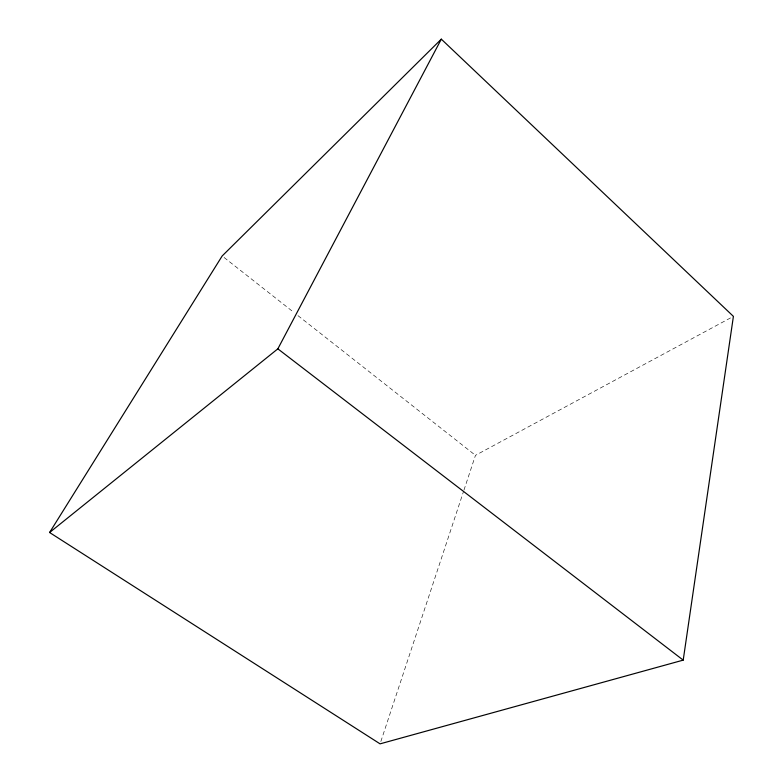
<?xml version="1.0" encoding="UTF-8"?>
<svg xmlns="http://www.w3.org/2000/svg" width="783" height="783" viewBox="0 0 783 783"><rect width="100%" height="100%" fill="white"/><g stroke="black" fill="none" stroke-linecap="round" stroke-linejoin="round"><path stroke-width="0.59" stroke-dasharray="3.92 2.94" d="M380.832 741.53L463.585 491.264M463.967 490.099L475.467 455.344L733.407 316.371M224.085 257.49L294.124 312.623M297.961 315.637L475.467 455.344"/><path stroke-width="1.17" d="M683.207 660.128L733.407 316.371L441.309 39.15L222.166 255.982L49.593 532.509L380.068 743.85L683.207 660.128L277.848 348.836L49.593 532.509M277.848 348.836L441.309 39.15"/></g></svg>
